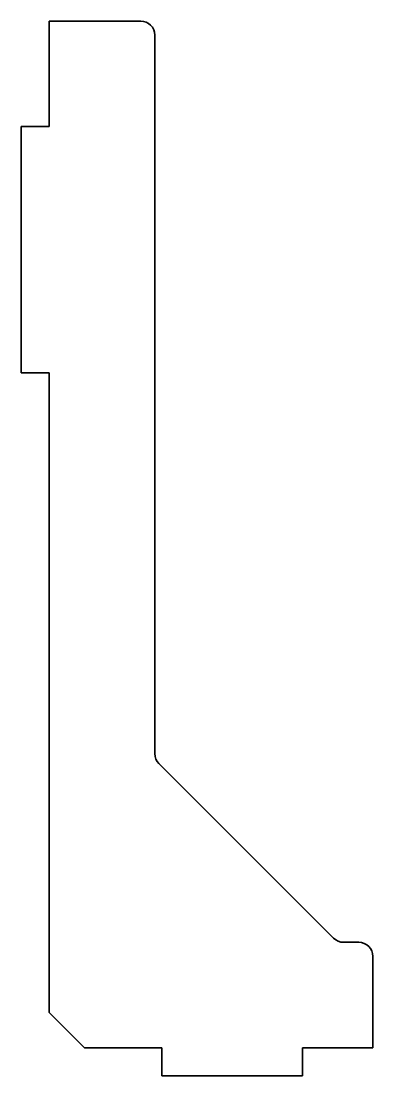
# Model space of a CAD drawing. Header units: millimetres. Extents: x 0 to 50, y 0 to 150.
import ezdxf

# ---------------------------------------------------------------- set-up
doc = ezdxf.new("R2010")
doc.units = ezdxf.units.MM
doc.layers.add('SIMUMAK Visible (ISO)', color=7, linetype='Continuous', lineweight=35)

# ---------------------------------------------------------------- blocks, each defined once
blk = doc.blocks.new('SIL-026-CRIL-01_Sheet_6_SIL-026-CRIL-01')
at = {"layer": 'SIMUMAK Visible (ISO)'}
for p, q in [((-21, 75), (-8, 75)), ((-21, 60), (-21, 75)), ((-6, 73), (-6, -29.17)), ((-21, 60), (-25, 60)), ((-25, 60), (-25, 25)), ((-25, 25), (-21, 25)), ((-21, -66), (-21, 25)), ((-5.41, -30.59), (19.41, -55.41)), ((20.83, -56), (23, -56)), ((25, -58), (25, -71)), ((-16, -71), (-21, -66)), ((-5, -71), (-16, -71)), ((-5, -71), (-5, -75)), ((25, -71), (15, -71)), ((15, -75), (15, -71)), ((-5, -75), (15, -75))]:
    blk.add_line(p, q, dxfattribs=at)
at = {"layer": 'SIMUMAK Visible (ISO)', "extrusion": (0, 0, -1)}
for centre in [(8, 73), (-23, -58)]:
    blk.add_arc(centre, 2, 90, 180, dxfattribs=at)
at = {"layer": 'SIMUMAK Visible (ISO)'}
for centre, start, end in [((-4, -29.17), 180, 225), ((20.83, -54), 225, 270)]:
    blk.add_arc(centre, 2, start, end, dxfattribs=at)

msp = doc.modelspace()

# ---------------------------------------------------------------- block references
msp.add_blockref('SIL-026-CRIL-01_Sheet_6_SIL-026-CRIL-01', (25, 75))

doc.saveas('drawing.dxf')
